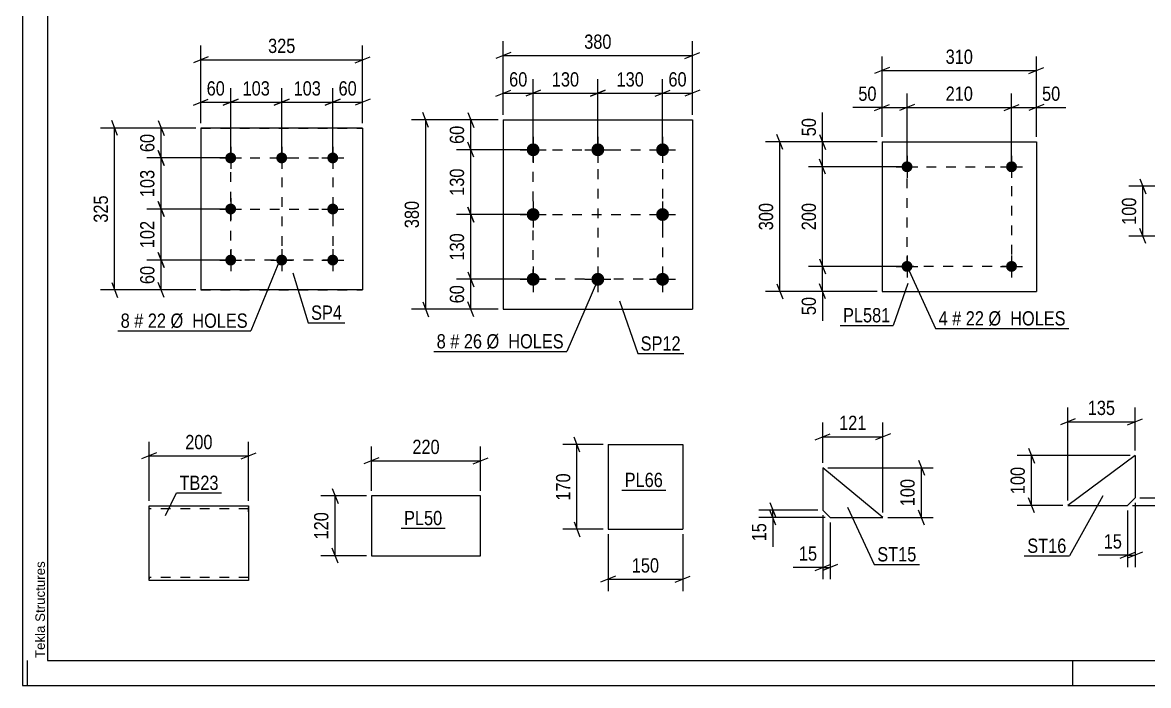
# Model space of a CAD drawing. Header units: millimetres. Extents: x 0 to 841, y 0 to 594.
# Drawn here: x 0 to 226.2, y 0 to 133.1 of the extents above; entities that cross this region are included whole.
import ezdxf

# ---------------------------------------------------------------- set-up
doc = ezdxf.new("R2010")
doc.units = ezdxf.units.MM
doc.linetypes.add('DXK_LINE_DOT2', pattern=[3.9198, 1.9599, -1.9599])
doc.styles.add('Arial', font='ARIAL.TTF', dxfattribs={"height": 0.2})
doc.styles.add('Arial Narrow', font='ARIALN.TTF', dxfattribs={"height": 0.2})

# ---------------------------------------------------------------- blocks, each defined once
blk = doc.blocks.new('Unknown-404166606-1135')
at = {"color": 5, "linetype": 'Continuous'}
for p, q in [((0, 594), (0, 0)), ((5, 589), (5, 5)), ((1, 0), (1, 5)), ((5, 5), (836, 5)), ((211, 0), (211, 5)), ((0, 0), (841, 0))]:
    blk.add_line(p, q, dxfattribs=at)
at = {"color": 174, "linetype": 'Continuous', "style": 'Arial'}
blk.add_text('Tekla Structures', height=1.9102, rotation=90, dxfattribs=at).set_placement((4.5, 5.5))
blk = doc.blocks.new('Part-404166606-4762 - 4758')
at = {"color": 2, "linetype": 'Continuous'}
for p, q in [((70.08, 38.05), (70.08, 26.05)), ((92.03, 38.05), (70.08, 38.05)), ((92.03, 26.05), (92.03, 38.05)), ((70.08, 26.05), (92.03, 26.05))]:
    blk.add_line(p, q, dxfattribs=at)
blk = doc.blocks.new('Part-404166606-4793 - 4789')
at = {"color": 2, "linetype": 'Continuous'}
for p, q in [((117.64, 48.35), (117.64, 31.35)), ((117.64, 48.35), (132.64, 48.35)), ((132.64, 48.35), (132.64, 31.35)), ((117.64, 31.35), (132.64, 31.35))]:
    blk.add_line(p, q, dxfattribs=at)
blk = doc.blocks.new('Part-404166606-4510 - 4502')
at = {"color": 2, "linetype": 'Continuous'}
for p, q in [((25.43, 34.88), (25.43, 36.08)), ((25.43, 36.08), (45.43, 36.08)), ((25.43, 21.82), (25.43, 34.88)), ((45.43, 36.08), (45.43, 35.99)), ((45.43, 35.99), (45.43, 34.88)), ((45.43, 34.88), (45.43, 21.08)), ((25.43, 21.17), (25.43, 21.82)), ((25.43, 21.08), (25.43, 21.17)), ((45.43, 21.08), (25.43, 21.08))]:
    blk.add_line(p, q, dxfattribs=at)
at = {"color": 7, "linetype": 'DXK_LINE_DOT2'}
for p, q in [((45.43, 35.48), (25.43, 35.48)), ((45.43, 34.88), (45.43, 35.73)), ((25.43, 21.82), (25.43, 21.43)), ((25.43, 21.68), (25.43, 21.73)), ((45.43, 21.68), (25.43, 21.68)), ((45.43, 21.68), (45.43, 21.73))]:
    blk.add_line(p, q, dxfattribs=at)
blk = doc.blocks.new('Bolt-404166606-4618 - 4556')
at = {"linetype": 'Continuous'}
for points in [[(41.82, 106.99, -1), (41.82, 104.79, -1)], [(52.07, 106.99, -1), (52.07, 104.79, -1)], [(62.32, 106.99, -1), (62.32, 104.79, -1)], [(41.82, 96.74, -1), (41.82, 94.54, -1)], [(62.32, 96.74, -1), (62.32, 94.54, -1)], [(41.82, 86.49, -1), (41.82, 84.29, -1)], [(52.07, 86.49, -1), (52.07, 84.29, -1)], [(62.32, 86.49, -1), (62.32, 84.29, -1)]]:
    blk.add_hatch(color=1, dxfattribs=at).paths.add_polyline_path(points)
at = {"color": 1, "linetype": 'Continuous'}
for p, q in [((41.82, 108.09), (41.82, 103.69)), ((52.07, 108.09), (52.07, 103.69)), ((62.32, 108.09), (62.32, 103.69)), ((39.62, 105.89), (44.02, 105.89)), ((49.87, 105.89), (54.27, 105.89)), ((60.12, 105.89), (64.52, 105.89)), ((41.82, 97.84), (41.82, 93.44)), ((62.32, 97.84), (62.32, 93.44)), ((39.62, 95.64), (44.02, 95.64)), ((60.12, 95.64), (64.52, 95.64)), ((41.82, 87.59), (41.82, 83.19)), ((52.07, 87.59), (52.07, 83.19)), ((62.32, 87.59), (62.32, 83.19)), ((39.62, 85.39), (44.02, 85.39)), ((49.87, 85.39), (54.27, 85.39)), ((60.12, 85.39), (64.52, 85.39))]:
    blk.add_line(p, q, dxfattribs=at)
blk = doc.blocks.new('Part-404166606-4623 - 4556')
at = {"color": 2, "linetype": 'Continuous'}
for p, q in [((35.82, 111.89), (35.82, 79.39)), ((68.32, 111.89), (35.82, 111.89)), ((68.32, 111.89), (68.32, 79.39)), ((68.32, 79.39), (35.82, 79.39))]:
    blk.add_line(p, q, dxfattribs=at)
at = {"color": 7, "linetype": 'DXK_LINE_DOT2'}
for p, q in [((35.82, 111.89), (68.32, 111.89)), ((35.82, 79.39), (68.32, 79.39))]:
    blk.add_line(p, q, dxfattribs=at)
blk = doc.blocks.new('Bolt-404166606-4886 - 4852')
at = {"linetype": 'Continuous'}
for points in [[(102.58, 108.83, -1), (102.58, 106.23, -1)], [(115.58, 108.83, -1), (115.58, 106.23, -1)], [(128.58, 108.83, -1), (128.58, 106.23, -1)], [(102.58, 95.83, -1), (102.58, 93.23, -1)], [(128.58, 95.83, -1), (128.58, 93.23, -1)], [(102.58, 82.83, -1), (102.58, 80.23, -1)], [(115.58, 82.83, -1), (115.58, 80.23, -1)], [(128.58, 82.83, -1), (128.58, 80.23, -1)]]:
    blk.add_hatch(color=1, dxfattribs=at).paths.add_polyline_path(points)
at = {"color": 1, "linetype": 'Continuous'}
for p, q in [((102.58, 110.13), (102.58, 104.93)), ((115.58, 110.13), (115.58, 104.93)), ((128.58, 110.13), (128.58, 104.93)), ((99.98, 107.53), (105.18, 107.53)), ((112.98, 107.53), (118.18, 107.53)), ((125.98, 107.53), (131.18, 107.53)), ((102.58, 97.13), (102.58, 91.93)), ((128.58, 97.13), (128.58, 91.93)), ((99.98, 94.53), (105.18, 94.53)), ((125.98, 94.53), (131.18, 94.53)), ((102.58, 84.13), (102.58, 78.93)), ((115.58, 84.13), (115.58, 78.93)), ((128.58, 84.13), (128.58, 78.93)), ((99.98, 81.53), (105.18, 81.53)), ((112.98, 81.53), (118.18, 81.53)), ((125.98, 81.53), (131.18, 81.53))]:
    blk.add_line(p, q, dxfattribs=at)
blk = doc.blocks.new('Part-404166606-4891 - 4852')
at = {"color": 2, "linetype": 'Continuous'}
for p, q in [((96.58, 113.53), (96.58, 75.53)), ((96.58, 113.53), (134.58, 113.53)), ((134.58, 113.53), (134.58, 75.53)), ((96.58, 75.53), (134.58, 75.53))]:
    blk.add_line(p, q, dxfattribs=at)
blk = doc.blocks.new('Part-404166606-4998 - 4992')
at = {"color": 2, "linetype": 'Continuous'}
for p, q in [((172.84, 33.71), (160.75, 43.71)), ((160.75, 43.71), (160.75, 35.21)), ((160.75, 35.21), (162.25, 33.71)), ((162.25, 33.71), (172.84, 33.71))]:
    blk.add_line(p, q, dxfattribs=at)
blk = doc.blocks.new('Part-404166606-5054 - 5048')
at = {"color": 2, "linetype": 'Continuous'}
for p, q in [((223.49, 46.14), (209.99, 36.14)), ((223.49, 46.14), (223.49, 37.64)), ((221.99, 36.14), (223.49, 37.64)), ((209.99, 36.14), (221.99, 36.14))]:
    blk.add_line(p, q, dxfattribs=at)
blk = doc.blocks.new('Bolt-404166606-38434 - 38431')
at = {"linetype": 'Continuous'}
for points in [[(178.79, 104.12, -1), (176.59, 104.12, -1)], [(199.79, 104.12, -1), (197.59, 104.12, -1)]]:
    blk.add_hatch(color=1, dxfattribs=at).paths.add_polyline_path(points)
at = {"color": 1, "linetype": 'Continuous'}
for p, q in [((177.69, 106.32), (177.69, 101.92)), ((198.69, 106.32), (198.69, 101.92)), ((175.49, 104.12), (179.89, 104.12)), ((196.49, 104.12), (200.89, 104.12))]:
    blk.add_line(p, q, dxfattribs=at)
blk = doc.blocks.new('Part-404166606-38432 - 38431')
at = {"color": 2, "linetype": 'Continuous'}
for p, q in [((172.69, 109.11), (172.69, 79.11)), ((172.69, 109.11), (203.69, 109.11)), ((203.69, 109.11), (203.69, 79.11)), ((172.69, 79.11), (203.69, 79.11))]:
    blk.add_line(p, q, dxfattribs=at)
blk = doc.blocks.new('Bolt-404166606-38433 - 38431')
at = {"linetype": 'Continuous'}
for points in [[(178.79, 84.12, -1), (176.59, 84.12, -1)], [(199.79, 84.12, -1), (197.59, 84.12, -1)]]:
    blk.add_hatch(color=1, dxfattribs=at).paths.add_polyline_path(points)
at = {"color": 1, "linetype": 'Continuous'}
for p, q in [((177.69, 86.32), (177.69, 81.92)), ((198.69, 86.32), (198.69, 81.92)), ((175.49, 84.12), (179.89, 84.12)), ((196.49, 84.12), (200.89, 84.12))]:
    blk.add_line(p, q, dxfattribs=at)
blk = doc.blocks.new('Rectangle-404166606-4711 - 4556')
at = {"color": 1, "linetype": 'DXK_LINE_DOT2'}
blk.add_lwpolyline([(41.82, 105.89), (62.32, 105.89), (62.32, 85.39), (41.82, 85.39), (41.82, 105.89)], close=True, dxfattribs=at)
blk = doc.blocks.new('Rectangle-404166606-4978 - 4852')
at = {"color": 1, "linetype": 'DXK_LINE_DOT2'}
blk.add_lwpolyline([(102.58, 107.53), (128.58, 107.53), (128.58, 81.53), (102.58, 81.53), (102.58, 107.53)], close=True, dxfattribs=at)
blk = doc.blocks.new('Rectangle-404166606-38979 - 38431')
at = {"color": 1, "linetype": 'DXK_LINE_DOT2'}
blk.add_lwpolyline([(177.69, 104.12), (198.69, 104.12), (198.69, 84.12), (177.69, 84.12), (177.69, 104.12)], close=True, dxfattribs=at)
blk = doc.blocks.new('Line-404166606-4696 - 4556')
at = {"color": 1, "linetype": 'DXK_LINE_DOT2'}
blk.add_line((52.12, 105.89), (52.12, 85.39), dxfattribs=at)
blk = doc.blocks.new('Line-404166606-4964 - 4852')
at = {"color": 1, "linetype": 'DXK_LINE_DOT2'}
blk.add_line((115.58, 107.53), (115.58, 81.53), dxfattribs=at)
blk = doc.blocks.new('Line-404166606-4704 - 4556')
at = {"color": 1, "linetype": 'DXK_LINE_DOT2'}
blk.add_line((41.82, 95.59), (62.32, 95.59), dxfattribs=at)
blk = doc.blocks.new('Line-404166606-4971 - 4852')
at = {"color": 1, "linetype": 'DXK_LINE_DOT2'}
blk.add_line((102.58, 94.53), (128.58, 94.53), dxfattribs=at)
blk = doc.blocks.new('StraightDimension-404166606-4764 - 4758')
at = {"color": 7, "linetype": 'Continuous'}
for p, q in [((62.19, 39.55), (63.39, 36.55)), ((69.08, 38.05), (59.94, 38.05)), ((62.79, 26.05), (62.79, 38.05)), ((63.39, 24.55), (62.19, 27.55)), ((69.08, 26.05), (59.94, 26.05))]:
    blk.add_line(p, q, dxfattribs=at)
at = {"color": 0}
blk.add_wipeout([(62.04, 35.39), (57.84, 35.39), (57.84, 28.71), (62.04, 28.71)], dxfattribs=at)
at = {"color": 3, "style": 'Arial Narrow'}
blk.add_text('120', height=2.863, rotation=90.0002, dxfattribs=at).set_placement((61.44, 29.31))
blk = doc.blocks.new('StraightDimension-404166606-4775 - 4758')
at = {"color": 7, "linetype": 'Continuous'}
for p, q in [((70.08, 39.05), (70.08, 47.96)), ((92.03, 39.05), (92.03, 47.96)), ((71.58, 45.71), (68.58, 44.51)), ((90.53, 44.51), (93.53, 45.71)), ((70.08, 45.11), (92.03, 45.11))]:
    blk.add_line(p, q, dxfattribs=at)
at = {"color": 0}
blk.add_wipeout([(84.4, 45.86), (84.4, 50.06), (77.72, 50.06), (77.72, 45.86)], dxfattribs=at)
at = {"color": 3, "style": 'Arial Narrow'}
blk.add_text('220', height=2.863, dxfattribs=at).set_placement((78.32, 46.46))
blk = doc.blocks.new('StraightDimension-404166606-4795 - 4789')
at = {"color": 7, "linetype": 'Continuous'}
for p, q in [((111.99, 46.85), (110.79, 49.85)), ((116.64, 48.35), (108.54, 48.35)), ((111.39, 31.35), (111.39, 48.35)), ((110.79, 32.85), (111.99, 29.85)), ((116.64, 31.35), (108.54, 31.35))]:
    blk.add_line(p, q, dxfattribs=at)
at = {"color": 0}
blk.add_wipeout([(110.64, 43.19), (106.44, 43.19), (106.44, 36.5), (110.64, 36.5)], dxfattribs=at)
at = {"color": 3, "style": 'Arial Narrow'}
blk.add_text('170', height=2.863, rotation=90.0002, dxfattribs=at).set_placement((110.04, 37.1))
blk = doc.blocks.new('StraightDimension-404166606-4806 - 4789')
at = {"color": 7, "linetype": 'Continuous'}
for p, q in [((117.64, 30.35), (117.64, 18.92)), ((132.64, 30.35), (132.64, 18.92)), ((119.14, 21.92), (116.14, 20.72)), ((117.64, 21.32), (132.64, 21.32)), ((131.14, 20.72), (134.14, 21.92))]:
    blk.add_line(p, q, dxfattribs=at)
at = {"color": 0}
blk.add_wipeout([(128.48, 22.07), (128.48, 26.27), (121.8, 26.27), (121.8, 22.07)], dxfattribs=at)
at = {"color": 3, "style": 'Arial Narrow'}
blk.add_text('150', height=2.863, dxfattribs=at).set_placement((122.4, 22.67))
blk = doc.blocks.new('StraightDimension-404166606-6294 - 6116')
at = {"color": 7, "linetype": 'Continuous'}
for p, q in [((238.57, 100.2), (222.22, 100.2)), ((224.47, 101.7), (225.67, 98.7)), ((225.07, 90.2), (225.07, 100.2)), ((225.67, 88.7), (224.47, 91.7)), ((246.58, 90.2), (222.22, 90.2))]:
    blk.add_line(p, q, dxfattribs=at)
at = {"color": 0}
blk.add_wipeout([(224.32, 98.54), (220.12, 98.54), (220.12, 91.86), (224.32, 91.86)], dxfattribs=at)
at = {"color": 3, "style": 'Arial Narrow'}
blk.add_text('100', height=2.863, rotation=90.0002, dxfattribs=at).set_placement((223.72, 92.46))
blk = doc.blocks.new('StraightDimension-404166606-4513 - 4502')
at = {"color": 7, "linetype": 'Continuous'}
for p, q in [((25.43, 37.08), (25.43, 48.93)), ((45.43, 37.08), (45.43, 48.93)), ((26.93, 46.68), (23.93, 45.48)), ((25.43, 46.08), (45.43, 46.08)), ((43.93, 45.48), (46.93, 46.68))]:
    blk.add_line(p, q, dxfattribs=at)
at = {"color": 0}
blk.add_wipeout([(38.77, 46.83), (38.77, 51.03), (32.09, 51.03), (32.09, 46.83)], dxfattribs=at)
at = {"color": 3, "style": 'Arial Narrow'}
blk.add_text('200', height=2.863, dxfattribs=at).set_placement((32.69, 47.43))
blk = doc.blocks.new('StraightDimension-404166606-4625 - 4556')
at = {"color": 7, "linetype": 'Continuous'}
for p, q in [((19.11, 110.39), (17.91, 113.39)), ((34.82, 111.89), (15.66, 111.89)), ((18.51, 79.39), (18.51, 111.89)), ((34.82, 79.39), (15.66, 79.39)), ((17.91, 80.89), (19.11, 77.89))]:
    blk.add_line(p, q, dxfattribs=at)
at = {"color": 0}
blk.add_wipeout([(17.76, 98.98), (13.56, 98.98), (13.56, 92.29), (17.76, 92.29)], dxfattribs=at)
at = {"color": 3, "style": 'Arial Narrow'}
blk.add_text('325', height=2.863, rotation=90.0002, dxfattribs=at).set_placement((17.16, 92.89))
blk = doc.blocks.new('StraightDimension-404166606-4636 - 4556')
at = {"color": 7, "linetype": 'Continuous'}
for p, q in [((27.24, 113.39), (28.44, 110.39)), ((34.82, 111.89), (24.99, 111.89)), ((27.84, 105.89), (27.84, 111.89)), ((28.44, 104.39), (27.24, 107.39)), ((40.82, 105.89), (24.99, 105.89))]:
    blk.add_line(p, q, dxfattribs=at)
at = {"color": 0}
blk.add_wipeout([(27.09, 111.31), (22.89, 111.31), (22.89, 106.46), (27.09, 106.46)], dxfattribs=at)
at = {"color": 3, "style": 'Arial Narrow'}
blk.add_text('60', height=2.863, rotation=90.0002, dxfattribs=at).set_placement((26.49, 107.06))
blk = doc.blocks.new('StraightDimension-404166606-4646 - 4556')
at = {"color": 7, "linetype": 'Continuous'}
for p, q in [((27.24, 86.89), (28.44, 83.89)), ((40.82, 85.39), (24.99, 85.39)), ((27.84, 79.39), (27.84, 85.39)), ((34.82, 79.39), (24.99, 79.39)), ((28.44, 77.89), (27.24, 80.89))]:
    blk.add_line(p, q, dxfattribs=at)
at = {"color": 0}
blk.add_wipeout([(27.09, 84.81), (22.89, 84.81), (22.89, 79.96), (27.09, 79.96)], dxfattribs=at)
at = {"color": 3, "style": 'Arial Narrow'}
blk.add_text('60', height=2.863, rotation=90.0002, dxfattribs=at).set_placement((26.49, 80.56))
blk = doc.blocks.new('StraightDimension-404166606-4661 - 4556')
at = {"color": 7, "linetype": 'Continuous'}
for p, q in [((35.82, 112.89), (35.82, 119.92)), ((41.82, 106.89), (41.82, 119.92)), ((34.32, 116.47), (37.32, 117.67)), ((43.32, 117.67), (40.32, 116.47)), ((35.82, 117.07), (41.82, 117.07))]:
    blk.add_line(p, q, dxfattribs=at)
at = {"color": 0}
blk.add_wipeout([(41.25, 117.82), (41.25, 122.02), (36.39, 122.02), (36.39, 117.82)], dxfattribs=at)
at = {"color": 3, "style": 'Arial Narrow'}
blk.add_text('60', height=2.863, dxfattribs=at).set_placement((36.99, 118.42))
blk = doc.blocks.new('StraightDimension-404166606-4675 - 4556')
at = {"color": 7, "linetype": 'Continuous'}
for p, q in [((62.32, 106.89), (62.32, 119.92)), ((68.32, 112.89), (68.32, 119.92)), ((60.82, 116.47), (63.82, 117.67)), ((69.82, 117.67), (66.82, 116.47)), ((62.32, 117.07), (68.32, 117.07))]:
    blk.add_line(p, q, dxfattribs=at)
at = {"color": 0}
blk.add_wipeout([(67.75, 117.82), (67.75, 122.02), (62.89, 122.02), (62.89, 117.82)], dxfattribs=at)
at = {"color": 3, "style": 'Arial Narrow'}
blk.add_text('60', height=2.863, dxfattribs=at).set_placement((63.49, 118.42))
blk = doc.blocks.new('StraightDimension-404166606-4686 - 4556')
at = {"color": 7, "linetype": 'Continuous'}
for p, q in [((35.82, 112.89), (35.82, 128.46)), ((68.32, 112.89), (68.32, 128.46)), ((37.32, 126.21), (34.32, 125.01)), ((35.82, 125.61), (68.32, 125.61)), ((66.82, 125.01), (69.82, 126.21))]:
    blk.add_line(p, q, dxfattribs=at)
at = {"color": 0}
blk.add_wipeout([(55.42, 126.36), (55.42, 130.56), (48.73, 130.56), (48.73, 126.36)], dxfattribs=at)
at = {"color": 3, "style": 'Arial Narrow'}
blk.add_text('325', height=2.863, dxfattribs=at).set_placement((49.33, 126.96))
blk = doc.blocks.new('StraightDimension-404166606-17676 - 4556')
at = {"color": 7, "linetype": 'Continuous'}
for p, q in [((40.82, 95.64), (24.99, 95.64)), ((27.24, 97.14), (28.44, 94.14)), ((27.84, 85.39), (27.84, 95.64)), ((28.44, 83.89), (27.24, 86.89)), ((40.82, 85.39), (24.99, 85.39))]:
    blk.add_line(p, q, dxfattribs=at)
at = {"color": 0}
blk.add_wipeout([(27.09, 93.85), (22.89, 93.85), (22.89, 87.17), (27.09, 87.17)], dxfattribs=at)
at = {"color": 3, "style": 'Arial Narrow'}
blk.add_text('102', height=2.863, rotation=90.0002, dxfattribs=at).set_placement((26.49, 87.77))
blk = doc.blocks.new('StraightDimension-404166606-17678 - 4556')
at = {"color": 7, "linetype": 'Continuous'}
for p, q in [((27.24, 107.39), (28.44, 104.39)), ((40.82, 105.89), (24.99, 105.89)), ((27.84, 95.64), (27.84, 105.89)), ((40.82, 95.64), (24.99, 95.64)), ((28.44, 94.14), (27.24, 97.14))]:
    blk.add_line(p, q, dxfattribs=at)
at = {"color": 0}
blk.add_wipeout([(27.09, 104.1), (22.89, 104.1), (22.89, 97.42), (27.09, 97.42)], dxfattribs=at)
at = {"color": 3, "style": 'Arial Narrow'}
blk.add_text('103', height=2.863, rotation=90.0002, dxfattribs=at).set_placement((26.49, 98.02))
blk = doc.blocks.new('StraightDimension-404166606-17692 - 4556')
at = {"color": 7, "linetype": 'Continuous'}
for p, q in [((41.82, 106.89), (41.82, 119.92)), ((52.07, 106.89), (52.07, 119.92)), ((40.32, 116.47), (43.32, 117.67)), ((53.57, 117.67), (50.57, 116.47)), ((41.82, 117.07), (52.07, 117.07))]:
    blk.add_line(p, q, dxfattribs=at)
at = {"color": 0}
blk.add_wipeout([(50.29, 117.82), (50.29, 122.02), (43.61, 122.02), (43.61, 117.82)], dxfattribs=at)
at = {"color": 3, "style": 'Arial Narrow'}
blk.add_text('103', height=2.863, dxfattribs=at).set_placement((44.21, 118.42))
blk = doc.blocks.new('StraightDimension-404166606-17694 - 4556')
at = {"color": 7, "linetype": 'Continuous'}
for p, q in [((52.07, 106.89), (52.07, 119.92)), ((62.32, 106.89), (62.32, 119.92)), ((50.57, 116.47), (53.57, 117.67)), ((63.82, 117.67), (60.82, 116.47)), ((52.07, 117.07), (62.32, 117.07))]:
    blk.add_line(p, q, dxfattribs=at)
at = {"color": 0}
blk.add_wipeout([(60.54, 117.82), (60.54, 122.02), (53.86, 122.02), (53.86, 117.82)], dxfattribs=at)
at = {"color": 3, "style": 'Arial Narrow'}
blk.add_text('103', height=2.863, dxfattribs=at).set_placement((54.46, 118.42))
blk = doc.blocks.new('StraightDimension-404166606-18021 - 4852')
at = {"color": 7, "linetype": 'Continuous'}
for p, q in [((90.65, 93.03), (89.45, 96.03)), ((101.58, 94.53), (87.2, 94.53)), ((90.05, 81.53), (90.05, 94.53)), ((101.58, 81.53), (87.2, 81.53)), ((89.45, 83.03), (90.65, 80.03))]:
    blk.add_line(p, q, dxfattribs=at)
at = {"color": 0}
blk.add_wipeout([(89.3, 91.37), (85.1, 91.37), (85.1, 84.69), (89.3, 84.69)], dxfattribs=at)
at = {"color": 3, "style": 'Arial Narrow'}
blk.add_text('130', height=2.863, rotation=90.0002, dxfattribs=at).set_placement((88.7, 85.29))
blk = doc.blocks.new('StraightDimension-404166606-4950 - 4852')
at = {"color": 7, "linetype": 'Continuous'}
for p, q in [((95.58, 113.53), (87.2, 113.53)), ((89.45, 115.03), (90.65, 112.03)), ((90.05, 107.53), (90.05, 113.53)), ((90.65, 106.03), (89.45, 109.03)), ((101.58, 107.53), (87.2, 107.53))]:
    blk.add_line(p, q, dxfattribs=at)
at = {"color": 0}
blk.add_wipeout([(89.3, 112.96), (85.1, 112.96), (85.1, 108.1), (89.3, 108.1)], dxfattribs=at)
at = {"color": 3, "style": 'Arial Narrow'}
blk.add_text('60', height=2.863, rotation=90.0002, dxfattribs=at).set_placement((88.7, 108.7))
blk = doc.blocks.new('StraightDimension-404166606-18023 - 4852')
at = {"color": 7, "linetype": 'Continuous'}
for p, q in [((90.65, 106.03), (89.45, 109.03)), ((101.58, 107.53), (87.2, 107.53)), ((90.05, 94.53), (90.05, 107.53)), ((89.45, 96.03), (90.65, 93.03)), ((101.58, 94.53), (87.2, 94.53))]:
    blk.add_line(p, q, dxfattribs=at)
at = {"color": 0}
blk.add_wipeout([(89.3, 104.37), (85.1, 104.37), (85.1, 97.69), (89.3, 97.69)], dxfattribs=at)
at = {"color": 3, "style": 'Arial Narrow'}
blk.add_text('130', height=2.863, rotation=90.0002, dxfattribs=at).set_placement((88.7, 98.29))
blk = doc.blocks.new('StraightDimension-404166606-4893 - 4852')
at = {"color": 7, "linetype": 'Continuous'}
for p, q in [((96.58, 114.53), (96.58, 129.3)), ((134.58, 114.53), (134.58, 129.3)), ((98.08, 127.05), (95.08, 125.85)), ((133.08, 125.85), (136.08, 127.05)), ((96.58, 126.45), (134.58, 126.45))]:
    blk.add_line(p, q, dxfattribs=at)
at = {"color": 0}
blk.add_wipeout([(118.93, 127.2), (118.93, 131.4), (112.24, 131.4), (112.24, 127.2)], dxfattribs=at)
at = {"color": 3, "style": 'Arial Narrow'}
blk.add_text('380', height=2.863, dxfattribs=at).set_placement((112.84, 127.8))
blk = doc.blocks.new('StraightDimension-404166606-4929 - 4852')
at = {"color": 7, "linetype": 'Continuous'}
for p, q in [((95.58, 113.53), (78.14, 113.53)), ((81.59, 112.03), (80.39, 115.03)), ((80.99, 75.53), (80.99, 113.53)), ((80.39, 77.03), (81.59, 74.03)), ((95.58, 75.53), (78.14, 75.53))]:
    blk.add_line(p, q, dxfattribs=at)
at = {"color": 0}
blk.add_wipeout([(80.24, 97.87), (76.04, 97.87), (76.04, 91.19), (80.24, 91.19)], dxfattribs=at)
at = {"color": 3, "style": 'Arial Narrow'}
blk.add_text('380', height=2.863, rotation=90.0002, dxfattribs=at).set_placement((79.64, 91.79))
blk = doc.blocks.new('StraightDimension-404166606-38266 - 4852')
at = {"color": 7, "linetype": 'Continuous'}
for p, q in [((128.58, 108.53), (128.58, 121.73)), ((134.58, 114.53), (134.58, 121.73)), ((127.08, 118.28), (130.08, 119.48)), ((128.58, 118.88), (134.58, 118.88)), ((136.08, 119.48), (133.08, 118.28))]:
    blk.add_line(p, q, dxfattribs=at)
at = {"color": 0}
blk.add_wipeout([(134.01, 119.63), (134.01, 123.83), (129.16, 123.83), (129.16, 119.63)], dxfattribs=at)
at = {"color": 3, "style": 'Arial Narrow'}
blk.add_text('60', height=2.863, dxfattribs=at).set_placement((129.76, 120.23))
blk = doc.blocks.new('StraightDimension-404166606-4940 - 4852')
at = {"color": 7, "linetype": 'Continuous'}
for p, q in [((101.58, 81.53), (87.2, 81.53)), ((89.45, 83.03), (90.65, 80.03)), ((90.05, 75.53), (90.05, 81.53)), ((90.65, 74.03), (89.45, 77.03)), ((95.58, 75.53), (87.2, 75.53))]:
    blk.add_line(p, q, dxfattribs=at)
at = {"color": 0}
blk.add_wipeout([(89.3, 80.96), (85.1, 80.96), (85.1, 76.1), (89.3, 76.1)], dxfattribs=at)
at = {"color": 3, "style": 'Arial Narrow'}
blk.add_text('60', height=2.863, rotation=90.0002, dxfattribs=at).set_placement((88.7, 76.7))
blk = doc.blocks.new('StraightDimension-404166606-38267 - 4852')
at = {"color": 7, "linetype": 'Continuous'}
for p, q in [((115.58, 108.53), (115.58, 121.73)), ((128.58, 108.53), (128.58, 121.73)), ((117.08, 119.48), (114.08, 118.28)), ((115.58, 118.88), (128.58, 118.88)), ((127.08, 118.28), (130.08, 119.48))]:
    blk.add_line(p, q, dxfattribs=at)
at = {"color": 0}
blk.add_wipeout([(125.43, 119.63), (125.43, 123.83), (118.74, 123.83), (118.74, 119.63)], dxfattribs=at)
at = {"color": 3, "style": 'Arial Narrow'}
blk.add_text('130', height=2.863, dxfattribs=at).set_placement((119.34, 120.23))
blk = doc.blocks.new('StraightDimension-404166606-38268 - 4852')
at = {"color": 7, "linetype": 'Continuous'}
for p, q in [((102.58, 108.53), (102.58, 121.73)), ((115.58, 108.53), (115.58, 121.73)), ((104.08, 119.48), (101.08, 118.28)), ((102.58, 118.88), (115.58, 118.88)), ((114.08, 118.28), (117.08, 119.48))]:
    blk.add_line(p, q, dxfattribs=at)
at = {"color": 0}
blk.add_wipeout([(112.43, 119.63), (112.43, 123.83), (105.74, 123.83), (105.74, 119.63)], dxfattribs=at)
at = {"color": 3, "style": 'Arial Narrow'}
blk.add_text('130', height=2.863, dxfattribs=at).set_placement((106.34, 120.23))
blk = doc.blocks.new('StraightDimension-404166606-38269 - 4852')
at = {"color": 7, "linetype": 'Continuous'}
for p, q in [((96.58, 114.53), (96.58, 121.73)), ((102.58, 108.53), (102.58, 121.73)), ((95.08, 118.28), (98.08, 119.48)), ((96.58, 118.88), (102.58, 118.88)), ((104.08, 119.48), (101.08, 118.28))]:
    blk.add_line(p, q, dxfattribs=at)
at = {"color": 0}
blk.add_wipeout([(102.01, 119.63), (102.01, 123.83), (97.16, 123.83), (97.16, 119.63)], dxfattribs=at)
at = {"color": 3, "style": 'Arial Narrow'}
blk.add_text('60', height=2.863, dxfattribs=at).set_placement((97.76, 120.23))
blk = doc.blocks.new('StraightDimension-404166606-5022 - 4992')
at = {"color": 7, "linetype": 'Continuous'}
for p, q in [((150.15, 36.71), (151.35, 33.71)), ((159.75, 35.21), (147.9, 35.21)), ((151.35, 32.21), (150.15, 35.21)), ((150.75, 33.71), (150.75, 35.21)), ((161.25, 33.71), (147.9, 33.71))]:
    blk.add_line(p, q, dxfattribs=at)
at = {"color": 0}
blk.add_wipeout([(150, 33.18), (145.8, 33.18), (145.8, 28.33), (150, 28.33)], dxfattribs=at)
at = {"color": 7, "linetype": 'Continuous'}
blk.add_line((150.75, 33.71), (150.75, 27.8), dxfattribs=at)
blk.add_line((150.75, 33.71), (150.75, 27.8), dxfattribs=at)
at = {"color": 3, "style": 'Arial Narrow'}
blk.add_text('15', height=2.863, rotation=90.0002, dxfattribs=at).set_placement((149.4, 28.93))
blk = doc.blocks.new('StraightDimension-404166606-5000 - 4992')
at = {"color": 7, "linetype": 'Continuous'}
for p, q in [((160.75, 34.21), (160.75, 21.31)), ((162.25, 32.71), (162.25, 21.31)), ((159.25, 23.11), (162.25, 24.31)), ((163.75, 24.31), (160.75, 23.11)), ((160.75, 23.71), (162.25, 23.71))]:
    blk.add_line(p, q, dxfattribs=at)
at = {"color": 0}
blk.add_wipeout([(160.22, 24.46), (160.22, 28.66), (155.37, 28.66), (155.37, 24.46)], dxfattribs=at)
at = {"color": 7, "linetype": 'Continuous'}
blk.add_line((160.75, 23.71), (154.84, 23.71), dxfattribs=at)
blk.add_line((160.75, 23.71), (154.84, 23.71), dxfattribs=at)
at = {"color": 3, "style": 'Arial Narrow'}
blk.add_text('15', height=2.863, dxfattribs=at).set_placement((155.97, 25.06))
blk = doc.blocks.new('StraightDimension-404166606-5012 - 4992')
at = {"color": 7, "linetype": 'Continuous'}
for p, q in [((160.75, 44.71), (160.75, 52.78)), ((172.84, 34.71), (172.84, 52.78)), ((159.25, 49.33), (162.25, 50.53)), ((160.75, 49.93), (172.84, 49.93)), ((174.34, 50.53), (171.34, 49.33))]:
    blk.add_line(p, q, dxfattribs=at)
at = {"color": 0}
blk.add_wipeout([(170.13, 50.68), (170.13, 54.88), (163.45, 54.88), (163.45, 50.68)], dxfattribs=at)
at = {"color": 3, "style": 'Arial Narrow'}
blk.add_text('121', height=2.863, dxfattribs=at).set_placement((164.05, 51.28))
blk = doc.blocks.new('StraightDimension-404166606-5033 - 4992')
at = {"color": 7, "linetype": 'Continuous'}
for p, q in [((161.75, 43.71), (182.97, 43.71)), ((179.97, 45.21), (181.17, 42.21)), ((180.57, 33.71), (180.57, 43.71)), ((181.17, 32.21), (179.97, 35.21)), ((173.84, 33.71), (182.97, 33.71))]:
    blk.add_line(p, q, dxfattribs=at)
at = {"color": 0}
blk.add_wipeout([(179.82, 42.05), (175.62, 42.05), (175.62, 35.37), (179.82, 35.37)], dxfattribs=at)
at = {"color": 3, "style": 'Arial Narrow'}
blk.add_text('100', height=2.863, rotation=90.0002, dxfattribs=at).set_placement((179.22, 35.97))
blk = doc.blocks.new('StraightDimension-404166606-5080 - 5048')
at = {"color": 7, "linetype": 'Continuous'}
for p, q in [((209.99, 37.14), (209.99, 55.79)), ((223.49, 47.14), (223.49, 55.79)), ((211.49, 53.54), (208.49, 52.34)), ((209.99, 52.94), (223.49, 52.94)), ((221.99, 52.34), (224.99, 53.54))]:
    blk.add_line(p, q, dxfattribs=at)
at = {"color": 0}
blk.add_wipeout([(220.08, 53.69), (220.08, 57.89), (213.4, 57.89), (213.4, 53.69)], dxfattribs=at)
at = {"color": 3, "style": 'Arial Narrow'}
blk.add_text('135', height=2.863, dxfattribs=at).set_placement((214, 54.29))
blk = doc.blocks.new('StraightDimension-404166606-5056 - 5048')
at = {"color": 7, "linetype": 'Continuous'}
for p, q in [((232.89, 39.14), (234.09, 36.14)), ((224.49, 37.64), (235.89, 37.64)), ((234.09, 34.64), (232.89, 37.64)), ((233.49, 36.14), (233.49, 37.64)), ((222.99, 36.14), (235.89, 36.14))]:
    blk.add_line(p, q, dxfattribs=at)
at = {"color": 0}
blk.add_wipeout([(232.74, 35.62), (228.54, 35.62), (228.54, 30.76), (232.74, 30.76)], dxfattribs=at)
at = {"color": 7, "linetype": 'Continuous'}
blk.add_line((233.49, 36.14), (233.49, 30.24), dxfattribs=at)
blk.add_line((233.49, 36.14), (233.49, 30.24), dxfattribs=at)
at = {"color": 3, "style": 'Arial Narrow'}
blk.add_text('15', height=2.863, rotation=90.0002, dxfattribs=at).set_placement((232.14, 31.36))
blk = doc.blocks.new('StraightDimension-404166606-5092 - 5048')
at = {"color": 7, "linetype": 'Continuous'}
for p, q in [((223.49, 36.64), (223.49, 23.74)), ((221.99, 35.14), (221.99, 23.74)), ((220.49, 25.54), (223.49, 26.74)), ((224.99, 26.74), (221.99, 25.54)), ((221.99, 26.14), (223.49, 26.14))]:
    blk.add_line(p, q, dxfattribs=at)
at = {"color": 0}
blk.add_wipeout([(221.46, 26.89), (221.46, 31.09), (216.61, 31.09), (216.61, 26.89)], dxfattribs=at)
at = {"color": 7, "linetype": 'Continuous'}
blk.add_line((221.99, 26.14), (216.08, 26.14), dxfattribs=at)
blk.add_line((221.99, 26.14), (216.08, 26.14), dxfattribs=at)
at = {"color": 3, "style": 'Arial Narrow'}
blk.add_text('15', height=2.863, dxfattribs=at).set_placement((217.21, 27.49))
blk = doc.blocks.new('StraightDimension-404166606-5068 - 5048')
at = {"color": 7, "linetype": 'Continuous'}
for p, q in [((202.1, 47.64), (203.3, 44.64)), ((222.49, 46.14), (199.85, 46.14)), ((202.7, 36.14), (202.7, 46.14)), ((203.3, 34.64), (202.1, 37.64)), ((208.99, 36.14), (199.85, 36.14))]:
    blk.add_line(p, q, dxfattribs=at)
at = {"color": 0}
blk.add_wipeout([(201.95, 44.49), (197.75, 44.49), (197.75, 37.8), (201.95, 37.8)], dxfattribs=at)
at = {"color": 3, "style": 'Arial Narrow'}
blk.add_text('100', height=2.863, rotation=90.0002, dxfattribs=at).set_placement((201.35, 38.4))
blk = doc.blocks.new('StraightDimension-404166606-38895 - 38431')
at = {"color": 7, "linetype": 'Continuous'}
for p, q in [((198.69, 105.12), (198.69, 118.86)), ((203.69, 110.11), (203.69, 118.86)), ((197.19, 115.41), (200.19, 116.61)), ((198.69, 116.01), (203.69, 116.01)), ((205.19, 116.61), (202.19, 115.41))]:
    blk.add_line(p, q, dxfattribs=at)
at = {"color": 0}
blk.add_wipeout([(209.08, 116.76), (209.08, 120.96), (204.22, 120.96), (204.22, 116.76)], dxfattribs=at)
at = {"color": 7, "linetype": 'Continuous'}
blk.add_line((203.69, 116.01), (209.6, 116.01), dxfattribs=at)
blk.add_line((203.69, 116.01), (209.6, 116.01), dxfattribs=at)
at = {"color": 3, "style": 'Arial Narrow'}
blk.add_text('50', height=2.863, dxfattribs=at).set_placement((204.82, 117.36))
blk = doc.blocks.new('StraightDimension-404166606-38515 - 38431')
at = {"color": 7, "linetype": 'Continuous'}
for p, q in [((171.69, 109.11), (157.89, 109.11)), ((160.14, 110.61), (161.34, 107.61)), ((160.74, 104.12), (160.74, 109.11)), ((176.69, 104.12), (157.89, 104.12)), ((161.34, 102.62), (160.14, 105.62))]:
    blk.add_line(p, q, dxfattribs=at)
at = {"color": 0}
blk.add_wipeout([(159.99, 114.5), (155.79, 114.5), (155.79, 109.64), (159.99, 109.64)], dxfattribs=at)
at = {"color": 7, "linetype": 'Continuous'}
blk.add_line((160.74, 109.11), (160.74, 115.02), dxfattribs=at)
blk.add_line((160.74, 109.11), (160.74, 115.02), dxfattribs=at)
at = {"color": 3, "style": 'Arial Narrow'}
blk.add_text('50', height=2.863, rotation=90.0002, dxfattribs=at).set_placement((159.39, 110.24))
blk = doc.blocks.new('StraightDimension-404166606-38516 - 38431')
at = {"color": 7, "linetype": 'Continuous'}
for p, q in [((176.69, 104.12), (157.89, 104.12)), ((161.34, 102.62), (160.14, 105.62)), ((160.74, 84.12), (160.74, 104.12)), ((176.69, 84.12), (157.89, 84.12)), ((160.14, 85.62), (161.34, 82.62))]:
    blk.add_line(p, q, dxfattribs=at)
at = {"color": 0}
blk.add_wipeout([(159.99, 97.46), (155.79, 97.46), (155.79, 90.77), (159.99, 90.77)], dxfattribs=at)
at = {"color": 3, "style": 'Arial Narrow'}
blk.add_text('200', height=2.863, rotation=90.0002, dxfattribs=at).set_placement((159.39, 91.37))
blk = doc.blocks.new('StraightDimension-404166606-38517 - 38431')
at = {"color": 7, "linetype": 'Continuous'}
for p, q in [((176.69, 84.12), (157.89, 84.12)), ((160.14, 85.62), (161.34, 82.62)), ((160.74, 79.11), (160.74, 84.12)), ((161.34, 77.61), (160.14, 80.61)), ((171.69, 79.11), (157.89, 79.11))]:
    blk.add_line(p, q, dxfattribs=at)
at = {"color": 0}
blk.add_wipeout([(159.99, 78.59), (155.79, 78.59), (155.79, 73.73), (159.99, 73.73)], dxfattribs=at)
at = {"color": 7, "linetype": 'Continuous'}
blk.add_line((160.74, 79.11), (160.74, 73.21), dxfattribs=at)
blk.add_line((160.74, 79.11), (160.74, 73.21), dxfattribs=at)
at = {"color": 3, "style": 'Arial Narrow'}
blk.add_text('50', height=2.863, rotation=90.0002, dxfattribs=at).set_placement((159.39, 74.33))
blk = doc.blocks.new('StraightDimension-404166606-38896 - 38431')
at = {"color": 7, "linetype": 'Continuous'}
for p, q in [((177.69, 105.12), (177.69, 118.86)), ((198.69, 105.12), (198.69, 118.86)), ((179.19, 116.61), (176.19, 115.41)), ((177.69, 116.01), (198.69, 116.01)), ((197.19, 115.41), (200.19, 116.61))]:
    blk.add_line(p, q, dxfattribs=at)
at = {"color": 0}
blk.add_wipeout([(191.54, 116.76), (191.54, 120.96), (184.85, 120.96), (184.85, 116.76)], dxfattribs=at)
at = {"color": 3, "style": 'Arial Narrow'}
blk.add_text('210', height=2.863, dxfattribs=at).set_placement((185.45, 117.36))
blk = doc.blocks.new('StraightDimension-404166606-38527 - 38431')
at = {"color": 7, "linetype": 'Continuous'}
for p, q in [((171.69, 109.11), (149.29, 109.11)), ((152.74, 107.61), (151.54, 110.61)), ((152.14, 79.11), (152.14, 109.11)), ((151.54, 80.61), (152.74, 77.61)), ((171.69, 79.11), (149.29, 79.11))]:
    blk.add_line(p, q, dxfattribs=at)
at = {"color": 0}
blk.add_wipeout([(151.39, 97.46), (147.19, 97.46), (147.19, 90.77), (151.39, 90.77)], dxfattribs=at)
at = {"color": 3, "style": 'Arial Narrow'}
blk.add_text('300', height=2.863, rotation=90.0002, dxfattribs=at).set_placement((150.79, 91.37))
blk = doc.blocks.new('StraightDimension-404166606-38547 - 38431')
at = {"color": 7, "linetype": 'Continuous'}
for p, q in [((172.69, 110.11), (172.69, 126.28)), ((203.69, 110.11), (203.69, 126.28)), ((174.19, 124.03), (171.19, 122.83)), ((172.69, 123.43), (203.69, 123.43)), ((202.19, 122.83), (205.19, 124.03))]:
    blk.add_line(p, q, dxfattribs=at)
at = {"color": 0}
blk.add_wipeout([(191.54, 124.18), (191.54, 128.38), (184.85, 128.38), (184.85, 124.18)], dxfattribs=at)
at = {"color": 3, "style": 'Arial Narrow'}
blk.add_text('310', height=2.863, dxfattribs=at).set_placement((185.45, 124.78))
blk = doc.blocks.new('StraightDimension-404166606-38897 - 38431')
at = {"color": 7, "linetype": 'Continuous'}
for p, q in [((172.69, 110.11), (172.69, 118.86)), ((177.69, 105.12), (177.69, 118.86)), ((171.19, 115.41), (174.19, 116.61)), ((172.69, 116.01), (177.69, 116.01)), ((179.19, 116.61), (176.19, 115.41))]:
    blk.add_line(p, q, dxfattribs=at)
at = {"color": 0}
blk.add_wipeout([(172.17, 116.76), (172.17, 120.96), (167.31, 120.96), (167.31, 116.76)], dxfattribs=at)
at = {"color": 7, "linetype": 'Continuous'}
blk.add_line((172.69, 116.01), (166.79, 116.01), dxfattribs=at)
blk.add_line((172.69, 116.01), (166.79, 116.01), dxfattribs=at)
at = {"color": 3, "style": 'Arial Narrow'}
blk.add_text('50', height=2.863, dxfattribs=at).set_placement((167.91, 117.36))
blk = doc.blocks.new('Mark-404166606-4760 - 4758')
at = {"color": 0}
blk.add_wipeout([(84.33, 32.18), (84.33, 35.18), (76.65, 35.18), (76.65, 32.18)], dxfattribs=at)
blk.add_wipeout([(84.33, 32.18), (84.33, 35.18), (76.65, 35.18), (76.65, 32.18)], dxfattribs=at)
at = {"color": 30, "linetype": 'Continuous'}
blk.add_line((76.05, 31.58), (84.93, 31.58), dxfattribs=at)
at = {"color": 3, "style": 'Arial Narrow'}
blk.add_text('PL50', height=2.863, dxfattribs=at).set_placement((76.65, 32.18))
blk = doc.blocks.new('Mark-404166606-4791 - 4789')
at = {"color": 0}
blk.add_wipeout([(128.65, 39.83), (128.65, 42.83), (120.97, 42.83), (120.97, 39.83)], dxfattribs=at)
blk.add_wipeout([(128.65, 39.83), (128.65, 42.83), (120.97, 42.83), (120.97, 39.83)], dxfattribs=at)
at = {"color": 30, "linetype": 'Continuous'}
blk.add_line((120.37, 39.23), (129.25, 39.23), dxfattribs=at)
at = {"color": 3, "style": 'Arial Narrow'}
blk.add_text('PL66', height=2.863, dxfattribs=at).set_placement((120.97, 39.83))
blk = doc.blocks.new('Mark-404166606-4506 - 4502')
at = {"color": 0}
blk.add_wipeout([(39.39, 39.25), (39.39, 42.25), (31.53, 42.25), (31.53, 39.25)], dxfattribs=at)
blk.add_wipeout([(39.39, 39.25), (39.39, 42.25), (31.53, 42.25), (31.53, 39.25)], dxfattribs=at)
at = {"color": 30, "linetype": 'Continuous'}
for p, q in [((28.72, 34.1), (30.93, 38.65)), ((30.93, 38.65), (39.99, 38.65))]:
    blk.add_line(p, q, dxfattribs=at)
at = {"color": 3, "style": 'Arial Narrow'}
blk.add_text('TB23', height=2.863, dxfattribs=at).set_placement((31.53, 39.25))
blk = doc.blocks.new('Mark-404166606-4614 - 4556')
at = {"color": 0}
blk.add_wipeout([(21.54, 71.8), (21.54, 74.8), (19.72, 74.8), (19.72, 71.8)], dxfattribs=at)
blk.add_wipeout([(21.54, 71.8), (21.54, 74.8), (19.72, 74.8), (19.72, 71.8)], dxfattribs=at)
blk.add_wipeout([(24.27, 71.8), (24.27, 74.8), (22.44, 74.8), (22.44, 71.8)], dxfattribs=at)
blk.add_wipeout([(24.27, 71.8), (24.27, 74.8), (22.44, 74.8), (22.44, 71.8)], dxfattribs=at)
at = {"color": 3, "style": 'Arial Narrow'}
blk.add_text('8', height=2.86, dxfattribs=at).set_placement((19.72, 71.8))
at = {"color": 0}
blk.add_wipeout([(28.83, 71.8), (28.83, 74.8), (25.17, 74.8), (25.17, 71.8)], dxfattribs=at)
blk.add_wipeout([(28.83, 71.8), (28.83, 74.8), (25.17, 74.8), (25.17, 71.8)], dxfattribs=at)
at = {"color": 3, "style": 'Arial Narrow'}
blk.add_text('#', height=2.86, dxfattribs=at).set_placement((22.44, 71.8))
at = {"color": 0}
blk.add_wipeout([(45.26, 71.8), (45.26, 74.8), (29.73, 74.8), (29.73, 71.8)], dxfattribs=at)
blk.add_wipeout([(45.26, 71.8), (45.26, 74.8), (29.73, 74.8), (29.73, 71.8)], dxfattribs=at)
at = {"color": 7, "linetype": 'Continuous'}
for p in [(51.89, 85.9), (19.12, 71.2)]:
    blk.add_line(p, (45.86, 71.2), dxfattribs=at)
at = {"color": 3, "style": 'Arial Narrow'}
for s, p in [('22', (25.17, 71.8)), ('Ø  HOLES', (29.73, 71.8))]:
    blk.add_text(s, height=2.863, dxfattribs=at).set_placement(p)
blk = doc.blocks.new('Mark-404166606-4619 - 4556')
at = {"color": 0}
blk.add_wipeout([(64.18, 73.41), (64.18, 76.41), (57.97, 76.41), (57.97, 73.41)], dxfattribs=at)
blk.add_wipeout([(64.18, 73.41), (64.18, 76.41), (57.97, 76.41), (57.97, 73.41)], dxfattribs=at)
at = {"color": 30, "linetype": 'Continuous'}
for p, q in [((54.31, 82.83), (57.37, 72.81)), ((57.37, 72.81), (64.78, 72.81))]:
    blk.add_line(p, q, dxfattribs=at)
at = {"color": 3, "style": 'Arial Narrow'}
blk.add_text('SP4', height=2.863, dxfattribs=at).set_placement((57.97, 73.41))
blk = doc.blocks.new('Mark-404166606-4887 - 4852')
at = {"color": 0}
blk.add_wipeout([(132.22, 67.22), (132.22, 70.22), (124.18, 70.22), (124.18, 67.22)], dxfattribs=at)
blk.add_wipeout([(132.22, 67.22), (132.22, 70.22), (124.18, 70.22), (124.18, 67.22)], dxfattribs=at)
at = {"color": 30, "linetype": 'Continuous'}
for p, q in [((119.95, 77.2), (123.58, 66.62)), ((123.58, 66.62), (132.82, 66.62))]:
    blk.add_line(p, q, dxfattribs=at)
at = {"color": 3, "style": 'Arial Narrow'}
blk.add_text('SP12', height=2.863, dxfattribs=at).set_placement((124.18, 67.22))
blk = doc.blocks.new('Mark-404166606-4882 - 4852')
at = {"color": 0}
blk.add_wipeout([(85.03, 67.66), (85.03, 70.66), (83.2, 70.66), (83.2, 67.66)], dxfattribs=at)
blk.add_wipeout([(85.03, 67.66), (85.03, 70.66), (83.2, 70.66), (83.2, 67.66)], dxfattribs=at)
blk.add_wipeout([(87.76, 67.66), (87.76, 70.66), (85.93, 70.66), (85.93, 67.66)], dxfattribs=at)
blk.add_wipeout([(87.76, 67.66), (87.76, 70.66), (85.93, 70.66), (85.93, 67.66)], dxfattribs=at)
at = {"color": 3, "style": 'Arial Narrow'}
blk.add_text('8', height=2.86, dxfattribs=at).set_placement((83.2, 67.66))
at = {"color": 0}
blk.add_wipeout([(92.31, 67.66), (92.31, 70.66), (88.66, 70.66), (88.66, 67.66)], dxfattribs=at)
blk.add_wipeout([(92.31, 67.66), (92.31, 70.66), (88.66, 70.66), (88.66, 67.66)], dxfattribs=at)
at = {"color": 3, "style": 'Arial Narrow'}
blk.add_text('#', height=2.86, dxfattribs=at).set_placement((85.93, 67.66))
at = {"color": 0}
blk.add_wipeout([(108.74, 67.66), (108.74, 70.66), (93.21, 70.66), (93.21, 67.66)], dxfattribs=at)
blk.add_wipeout([(108.74, 67.66), (108.74, 70.66), (93.21, 70.66), (93.21, 67.66)], dxfattribs=at)
at = {"color": 7, "linetype": 'Continuous'}
for p in [(115.53, 81.3), (82.6, 67.06)]:
    blk.add_line(p, (109.34, 67.06), dxfattribs=at)
at = {"color": 3, "style": 'Arial Narrow'}
for s, p in [('26', (88.66, 67.66)), ('Ø  HOLES', (93.21, 67.66))]:
    blk.add_text(s, height=2.863, dxfattribs=at).set_placement(p)
blk = doc.blocks.new('Mark-404166606-4994 - 4992')
at = {"color": 0}
blk.add_wipeout([(179.57, 24.9), (179.57, 27.9), (171.72, 27.9), (171.72, 24.9)], dxfattribs=at)
blk.add_wipeout([(179.57, 24.9), (179.57, 27.9), (171.72, 27.9), (171.72, 24.9)], dxfattribs=at)
at = {"color": 30, "linetype": 'Continuous'}
for p, q in [((165.71, 35.78), (171.12, 24.3)), ((171.12, 24.3), (180.17, 24.3))]:
    blk.add_line(p, q, dxfattribs=at)
at = {"color": 3, "style": 'Arial Narrow'}
blk.add_text('ST15', height=2.863, dxfattribs=at).set_placement((171.72, 24.9))
blk = doc.blocks.new('Mark-404166606-5050 - 5048')
at = {"color": 0}
blk.add_wipeout([(209.71, 26.62), (209.71, 29.62), (201.85, 29.62), (201.85, 26.62)], dxfattribs=at)
blk.add_wipeout([(209.71, 26.62), (209.71, 29.62), (201.85, 29.62), (201.85, 26.62)], dxfattribs=at)
at = {"color": 30, "linetype": 'Continuous'}
for p in [(217.01, 38.04), (201.25, 26.02)]:
    blk.add_line(p, (210.31, 26.02), dxfattribs=at)
at = {"color": 3, "style": 'Arial Narrow'}
blk.add_text('ST16', height=2.863, dxfattribs=at).set_placement((201.85, 26.62))
blk = doc.blocks.new('Mark-404166606-38567 - 38431')
at = {"color": 0}
blk.add_wipeout([(174.34, 72.89), (174.34, 75.89), (164.84, 75.89), (164.84, 72.89)], dxfattribs=at)
blk.add_wipeout([(174.34, 72.89), (174.34, 75.89), (164.84, 75.89), (164.84, 72.89)], dxfattribs=at)
at = {"color": 30, "linetype": 'Continuous'}
for p in [(177.84, 80.69), (164.24, 72.29)]:
    blk.add_line(p, (174.94, 72.29), dxfattribs=at)
at = {"color": 3, "style": 'Arial Narrow'}
blk.add_text('PL581', height=2.863, dxfattribs=at).set_placement((164.84, 72.89))
blk = doc.blocks.new('MarkSet-404166606-38941 - 38431')
at = {"color": 0}
blk.add_wipeout([(185.86, 72.26), (185.86, 75.26), (184.03, 75.26), (184.03, 72.26)], dxfattribs=at)
blk.add_wipeout([(185.86, 72.26), (185.86, 75.26), (184.03, 75.26), (184.03, 72.26)], dxfattribs=at)
at = {"color": 7, "linetype": 'Continuous'}
blk.add_line((177.69, 84.12), (183.43, 71.66), dxfattribs=at)
at = {"color": 0}
blk.add_wipeout([(188.59, 72.26), (188.59, 75.26), (186.76, 75.26), (186.76, 72.26)], dxfattribs=at)
blk.add_wipeout([(188.59, 72.26), (188.59, 75.26), (186.76, 75.26), (186.76, 72.26)], dxfattribs=at)
at = {"color": 3, "style": 'Arial Narrow'}
blk.add_text('4', height=2.86, dxfattribs=at).set_placement((184.03, 72.26))
at = {"color": 0}
blk.add_wipeout([(193.14, 72.26), (193.14, 75.26), (189.49, 75.26), (189.49, 72.26)], dxfattribs=at)
blk.add_wipeout([(193.14, 72.26), (193.14, 75.26), (189.49, 75.26), (189.49, 72.26)], dxfattribs=at)
at = {"color": 3, "style": 'Arial Narrow'}
blk.add_text('#', height=2.86, dxfattribs=at).set_placement((186.76, 72.26))
at = {"color": 0}
blk.add_wipeout([(209.57, 72.26), (209.57, 75.26), (194.04, 75.26), (194.04, 72.26)], dxfattribs=at)
blk.add_wipeout([(209.57, 72.26), (209.57, 75.26), (194.04, 75.26), (194.04, 72.26)], dxfattribs=at)
at = {"color": 7, "linetype": 'Continuous'}
blk.add_line((183.43, 71.66), (210.17, 71.66), dxfattribs=at)
at = {"color": 3, "style": 'Arial Narrow'}
for s, p in [('22', (189.49, 72.26)), ('Ø  HOLES', (194.04, 72.26))]:
    blk.add_text(s, height=2.863, dxfattribs=at).set_placement(p)

msp = doc.modelspace()

# ---------------------------------------------------------------- block references
for name in ['Unknown-404166606-1135', 'Part-404166606-4891 - 4852', 'Part-404166606-4623 - 4556', 'Bolt-404166606-4886 - 4852', 'Part-404166606-38432 - 38431', 'Bolt-404166606-4618 - 4556', 'Rectangle-404166606-4978 - 4852', 'Line-404166606-4964 - 4852', 'Bolt-404166606-38434 - 38431', 'Rectangle-404166606-4711 - 4556', 'Line-404166606-4696 - 4556', 'Rectangle-404166606-38979 - 38431', 'Line-404166606-4704 - 4556', 'Line-404166606-4971 - 4852', 'Bolt-404166606-38433 - 38431', 'Part-404166606-4793 - 4789', 'Part-404166606-5054 - 5048', 'Part-404166606-4998 - 4992', 'Part-404166606-4762 - 4758', 'Part-404166606-4510 - 4502']:
    msp.add_blockref(name, (0, 0))

# ---------------------------------------------------------------- next in the draw order: block references
for name in ['StraightDimension-404166606-4675 - 4556', 'StraightDimension-404166606-38895 - 38431', 'StraightDimension-404166606-4625 - 4556', 'StraightDimension-404166606-4950 - 4852', 'StraightDimension-404166606-38515 - 38431', 'StraightDimension-404166606-6294 - 6116', 'StraightDimension-404166606-18021 - 4852', 'Mark-404166606-4619 - 4556', 'Mark-404166606-4887 - 4852', 'StraightDimension-404166606-5080 - 5048', 'StraightDimension-404166606-4513 - 4502', 'StraightDimension-404166606-4795 - 4789', 'Mark-404166606-4791 - 4789', 'StraightDimension-404166606-4764 - 4758', 'StraightDimension-404166606-5022 - 4992', 'Mark-404166606-4760 - 4758']:
    msp.add_blockref(name, (0, 0))

# ---------------------------------------------------------------- next in the draw order: block references
for name in ['StraightDimension-404166606-4893 - 4852', 'StraightDimension-404166606-4636 - 4556', 'StraightDimension-404166606-18023 - 4852', 'StraightDimension-404166606-38516 - 38431', 'StraightDimension-404166606-4646 - 4556', 'StraightDimension-404166606-4775 - 4758', 'Mark-404166606-4506 - 4502', 'StraightDimension-404166606-5056 - 5048', 'StraightDimension-404166606-5000 - 4992', 'StraightDimension-404166606-4806 - 4789']:
    msp.add_blockref(name, (0, 0))

# ---------------------------------------------------------------- next in the draw order: block references
for name in ['StraightDimension-404166606-38266 - 4852', 'StraightDimension-404166606-4661 - 4556', 'StraightDimension-404166606-38896 - 38431', 'StraightDimension-404166606-4929 - 4852', 'StraightDimension-404166606-17676 - 4556', 'StraightDimension-404166606-38517 - 38431', 'StraightDimension-404166606-5012 - 4992', 'StraightDimension-404166606-5092 - 5048']:
    msp.add_blockref(name, (0, 0))

# ---------------------------------------------------------------- next in the draw order: block references
for name in ['StraightDimension-404166606-4686 - 4556', 'StraightDimension-404166606-38267 - 4852', 'StraightDimension-404166606-38527 - 38431', 'StraightDimension-404166606-17678 - 4556', 'Mark-404166606-4614 - 4556', 'StraightDimension-404166606-4940 - 4852', 'StraightDimension-404166606-5068 - 5048', 'StraightDimension-404166606-5033 - 4992']:
    msp.add_blockref(name, (0, 0))

# ---------------------------------------------------------------- next in the draw order: block references
for name in ['StraightDimension-404166606-38547 - 38431', 'StraightDimension-404166606-38268 - 4852', 'StraightDimension-404166606-17692 - 4556', 'Mark-404166606-4882 - 4852', 'Mark-404166606-38567 - 38431', 'Mark-404166606-5050 - 5048', 'Mark-404166606-4994 - 4992']:
    msp.add_blockref(name, (0, 0))

# ---------------------------------------------------------------- next in the draw order: block references
for name in ['StraightDimension-404166606-38269 - 4852', 'StraightDimension-404166606-17694 - 4556', 'StraightDimension-404166606-38897 - 38431', 'MarkSet-404166606-38941 - 38431']:
    msp.add_blockref(name, (0, 0))

doc.saveas('drawing.dxf')
